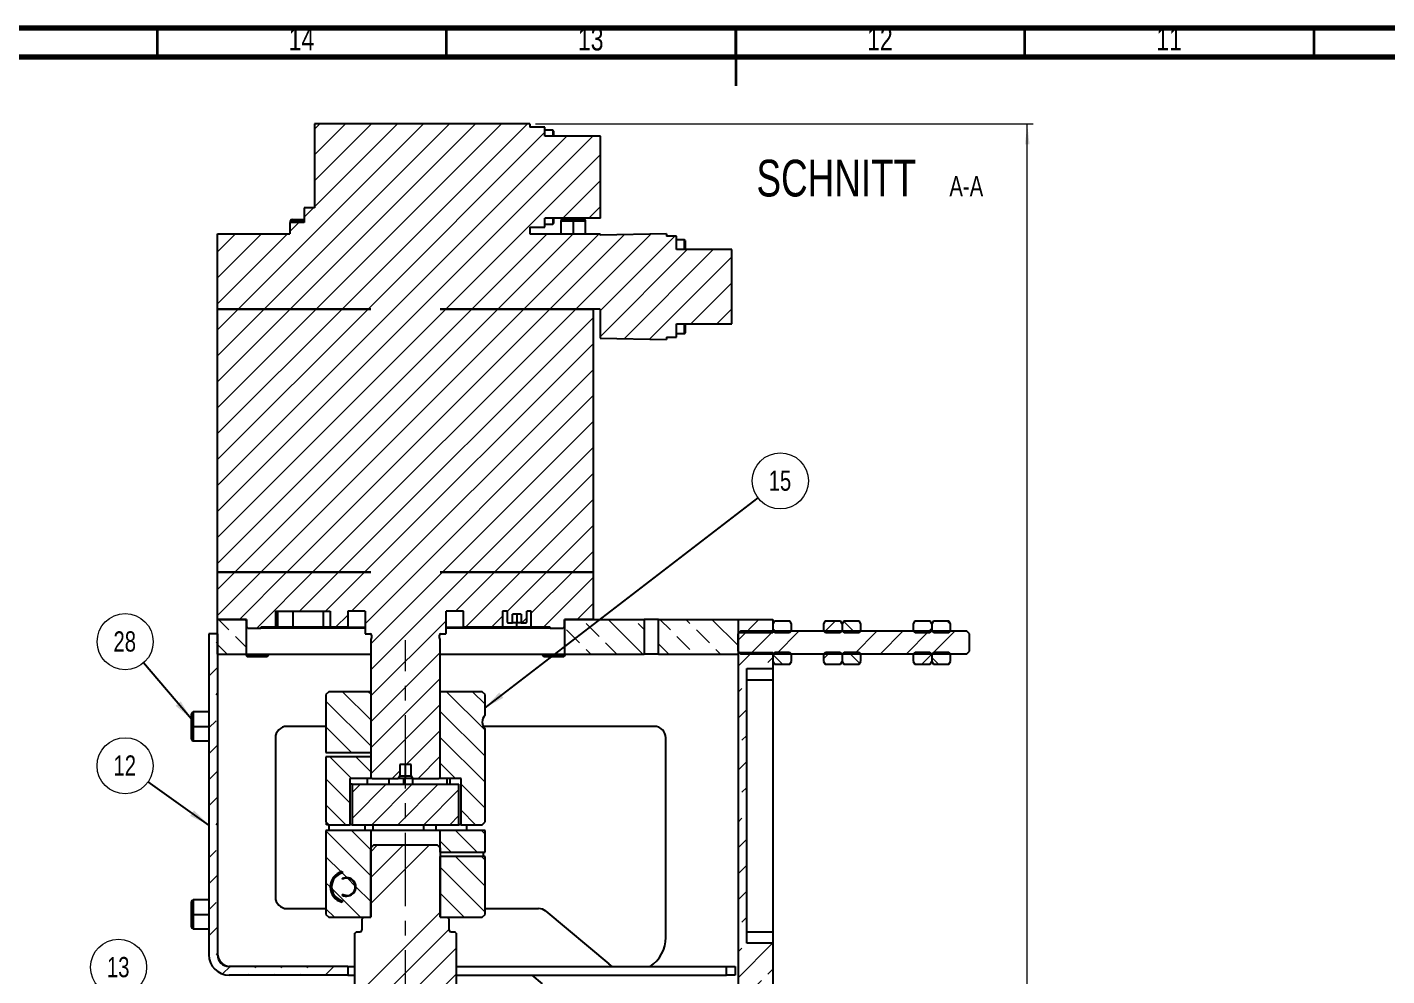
# Model space of a CAD drawing. Header units: millimetres. Extents: x 15 to 1184, y 5 to 836.
# Drawn here: x 477 to 712.1, y 672.1 to 836.1 of the extents above; entities that cross this region are included whole.
import ezdxf

# ---------------------------------------------------------------- set-up
doc = ezdxf.new("R2010")
doc.units = ezdxf.units.MM
doc.linetypes.add('CENTERX2', pattern=[20.32, 12.7, -2.54, 2.54, -2.54])
doc.styles.add('SLDTEXTSTYLE1', font='TXT', dxfattribs={"width": 0.75})
doc.dimstyles.new('SLDDIMSTYLE0', dxfattribs={"dimtxt": 0.18, "dimasz": 3.556, "dimexe": 0, "dimexo": 0.0625, "dimgap": 0, "dimtad": 0, "dimtih": 1, "dimtoh": 1, "dimdec": 0, "dimrnd": 1e-09, "dimzin": 0, "dimdsep": 46, "dimtxsty": 'Standard', "dimsah": 1, "dimcen": 0.09, "dimadec": 0, "dimazin": 0, "dimtfac": 3.556, "dimtdec": 0, "dimtofl": 0, "dimtmove": 0, "dimatfit": 3, "dimfxl": 1, "dimfrac": 2, "dimtolj": 1, "dimtzin": 0, "dimarcsym": 0})
doc.dimstyles.new('SLDDIMSTYLE2', dxfattribs={"dimtxt": 3.5, "dimasz": 3.556, "dimexe": 0, "dimexo": 0.0625, "dimgap": 0.875, "dimtad": 1, "dimlfac": 2, "dimrnd": 1e-09, "dimzin": 12, "dimdsep": 46, "dimtxsty": 'SLDTEXTSTYLE1', "dimsah": 1, "dimcen": 0.09, "dimadec": 0, "dimazin": 3, "dimtfac": 1, "dimtofl": 0, "dimtmove": 0, "dimatfit": 3, "dimfxl": 1, "dimfrac": 2, "dimtolj": 1, "dimtzin": 12, "dimarcsym": 0})
pattern_1 = [(45, (0, 0), (-8.98026, 8.98026), []), (45, (4.49, 0), (-8.98026, 8.98026), [3.175, -1.5875]), (45, (8.98, 0), (-8.98026, 8.98026), [3.175, -1.5875]), (45, (13.47, 0), (-8.98026, 8.98026), [3.175, -1.5875])]
pattern_2 = [(135, (0, 0), (-8.98026, -8.98026), []), (135, (-2e-14, 4.49), (-8.98026, -8.98026), [3.175, -1.5875]), (135, (-3e-14, 8.98), (-8.98026, -8.98026), [3.175, -1.5875]), (135, (-5e-14, 13.47), (-8.98026, -8.98026), [3.175, -1.5875])]
pattern_3 = [(45, (0, 0), (-13.4704, 13.4704), []), (45, (4.49, 0), (-13.4704, 13.4704), []), (45, (8.98, 0), (-13.4704, 13.4704), []), (45, (13.47, 0), (-13.4704, 13.4704), [])]

# ---------------------------------------------------------------- blocks, each defined once
blk = doc.blocks.new('_D_3')
at = {"color": 7, "linetype": 'Continuous', "lineweight": 0}
for p, q in [((564.9, 819.42), (650.9, 819.42)), ((649.9, 482.22), (649.9, 819.42)), ((547.03, 482.22), (650.9, 482.22))]:
    blk.add_line(p, q, dxfattribs=at)
at = {"color": 7, "linetype": 'Continuous', "lineweight": 18}
for points in [[(649.9, 819.42), (649.52, 815.86), (650.28, 815.86)], [(649.9, 482.22), (650.28, 485.78), (649.52, 485.78)]]:
    blk.add_solid(points, dxfattribs=at)
at = {"color": 7, "linetype": 'Continuous', "lineweight": 18, "insert": (645.39, 652.55), "char_height": 3.5, "attachment_point": 1, "rotation": 90, "style": 'SLDTEXTSTYLE1'}
blk.add_mtext('674,40', dxfattribs=at)
blk = doc.blocks.new('SW_NOTE_0_50')
at = {"color": 0, "linetype": 'Continuous', "lineweight": 0, "attachment_point": 2, "style": 'SLDTEXTSTYLE1'}
for s, insert, char_height in [('SCHNITT', (16.07, 8.19), 6.35), ('A-A', (38.55, 5.35), 3.5)]:
    blk.add_mtext(s, dxfattribs=dict(at, insert=insert, char_height=char_height))
blk = doc.blocks.new('SW_NOTE_0_54')
at = {"color": 0, "linetype": 'Continuous', "lineweight": 0}
blk.add_circle((-3.96, 2.8), 4.85, dxfattribs=at)
at = {"color": 0, "linetype": 'Continuous', "lineweight": 0, "insert": (-4.03, 4.59), "char_height": 3.5, "attachment_point": 2, "style": 'SLDTEXTSTYLE1'}
blk.add_mtext('12', dxfattribs=at)
blk = doc.blocks.new('SW_NOTE_0_55')
at = {"color": 0, "linetype": 'Continuous', "lineweight": 0}
blk.add_circle((-3.15, 3.68), 4.85, dxfattribs=at)
at = {"color": 0, "linetype": 'Continuous', "lineweight": 0, "insert": (-3.22, 5.47), "char_height": 3.5, "attachment_point": 2, "style": 'SLDTEXTSTYLE1'}
blk.add_mtext('28', dxfattribs=at)
blk = doc.blocks.new('SW_NOTE_0_56')
at = {"color": 0, "linetype": 'Continuous', "lineweight": 0}
blk.add_circle((3.84, 2.95), 4.85, dxfattribs=at)
at = {"color": 0, "linetype": 'Continuous', "lineweight": 0, "insert": (3.77, 4.74), "char_height": 3.5, "attachment_point": 2, "style": 'SLDTEXTSTYLE1'}
blk.add_mtext('15', dxfattribs=at)
blk = doc.blocks.new('SW_NOTE_0_63')
at = {"color": 0, "linetype": 'Continuous', "lineweight": 0}
blk.add_circle((-4.34, 2.16), 4.85, dxfattribs=at)
at = {"color": 0, "linetype": 'Continuous', "lineweight": 0, "insert": (-4.41, 3.94), "char_height": 3.5, "attachment_point": 2, "style": 'SLDTEXTSTYLE1'}
blk.add_mtext('13', dxfattribs=at)

msp = doc.modelspace()

# ---------------------------------------------------------------- hatches: boundary and pattern name
at = {"linetype": 'Continuous', "lineweight": 18}
h = msp.add_hatch(dxfattribs=at)
h.set_pattern_fill('ANSI31', style=0)
edge = h.paths.add_edge_path(flags=0)
edge.add_line((566.5018, 803.0701), (576.1018, 803.0701))
edge.add_line((576.1018, 803.0701), (576.1018, 817.2701))
edge.add_line((576.1018, 817.2701), (566.5018, 817.2701))
edge.add_line((566.5018, 817.2701), (566.5018, 818.8201))
edge.add_line((566.5018, 818.8201), (563.9018, 818.8201))
edge.add_line((563.9018, 818.8201), (563.9018, 819.4201))
edge.add_line((563.9018, 819.4201), (526.6518, 819.4201))
edge.add_line((526.6518, 819.4201), (526.6518, 804.8701))
edge.add_line((526.6518, 804.8701), (524.9018, 804.8701))
edge.add_line((524.9018, 804.8701), (524.9018, 802.3701))
edge.add_line((524.9018, 802.3701), (522.4018, 802.3701))
edge.add_line((522.4018, 802.3701), (522.4018, 800.3751))
edge.add_line((522.4018, 800.3751), (509.9018, 800.3751))
edge.add_line((509.9018, 800.3751), (509.9018, 787.3751))
edge.add_line((509.9018, 787.3751), (536.4018, 787.3751))
edge.add_line((536.4018, 787.3751), (536.4018, 787.3651))
edge.add_line((536.4018, 787.3651), (509.9018, 787.3651))
edge.add_line((509.9018, 787.3651), (509.9018, 741.8751))
edge.add_line((509.9018, 741.8751), (536.4018, 741.8751))
edge.add_line((536.4018, 741.8751), (536.4018, 741.8701))
edge.add_line((536.4018, 741.8701), (509.9018, 741.8701))
edge.add_line((509.9018, 741.8701), (509.9018, 733.7201))
edge.add_line((509.9018, 733.7201), (514.9018, 733.7201))
edge.add_line((514.9018, 733.7201), (514.9018, 732.4701))
edge.add_line((514.9018, 732.4701), (515.1518, 732.2201))
edge.add_line((515.1518, 732.2201), (517.4018, 732.2201))
edge.add_line((517.4018, 732.2201), (517.4018, 732.3701))
edge.add_line((517.4018, 732.3701), (519.9018, 732.3701))
edge.add_line((519.9018, 732.3701), (519.9018, 735.1201))
edge.add_line((519.9018, 735.1201), (529.4018, 735.1201))
edge.add_line((529.4018, 735.1201), (529.4018, 732.3701))
edge.add_line((529.4018, 732.3701), (532.4018, 732.3701))
edge.add_line((532.4018, 732.3701), (532.4018, 735.1201))
edge.add_line((532.4018, 735.1201), (535.4018, 735.1201))
edge.add_line((535.4018, 735.1201), (535.4018, 731.3801))
edge.add_line((535.4018, 731.3801), (535.4447, 731.2201))
edge.add_line((535.4447, 731.2201), (536.3018, 731.2201))
edge.add_arc((536.3018, 731.0201), 0.2, 0, 90, ccw=False)
edge.add_line((536.5018, 731.0201), (536.5018, 730.5933))
edge.add_line((536.5018, 730.5933), (536.4018, 730.2201))
edge.add_line((536.4018, 730.2201), (536.4018, 706.4701))
edge.add_line((536.4018, 706.4701), (536.6518, 706.2201))
edge.add_line((536.6518, 706.2201), (541.1518, 706.2201))
edge.add_line((541.1518, 706.2201), (541.4018, 706.6531))
edge.add_line((541.4018, 706.6531), (541.4018, 708.6501))
edge.add_line((541.4018, 708.6501), (543.4018, 708.6501))
edge.add_line((543.4018, 708.6501), (543.4018, 706.6531))
edge.add_line((543.4018, 706.6531), (543.6518, 706.2201))
edge.add_line((543.6518, 706.2201), (548.1518, 706.2201))
edge.add_line((548.1518, 706.2201), (548.4018, 706.4701))
edge.add_line((548.4018, 706.4701), (548.4018, 730.2201))
edge.add_line((548.4018, 730.2201), (548.3018, 730.5933))
edge.add_line((548.3018, 730.5933), (548.3018, 731.0201))
edge.add_arc((548.5018, 731.0201), 0.2, 90, 180, ccw=False)
edge.add_line((548.5018, 731.2201), (549.359, 731.2201))
edge.add_line((549.359, 731.2201), (549.4018, 731.3801))
edge.add_line((549.4018, 731.3801), (549.4018, 735.1201))
edge.add_line((549.4018, 735.1201), (552.4018, 735.1201))
edge.add_line((552.4018, 735.1201), (552.4018, 732.3701))
edge.add_line((552.4018, 732.3701), (559.1518, 732.3701))
edge.add_line((559.1518, 732.3701), (559.1518, 735.1201))
edge.add_line((559.1518, 735.1201), (559.9518, 735.1201))
edge.add_line((559.9518, 735.1201), (559.9518, 733.3201))
edge.add_arc((560.1518, 733.3201), 0.2, 180, 270)
edge.add_line((560.1518, 733.1201), (560.9018, 733.1201))
edge.add_line((560.9018, 733.1201), (560.9018, 734.6166))
edge.add_line((560.9018, 734.6166), (562.4018, 734.6166))
edge.add_line((562.4018, 734.6166), (562.4018, 733.1201))
edge.add_line((562.4018, 733.1201), (563.1518, 733.1201))
edge.add_arc((563.1518, 733.3201), 0.2, 270, 360)
edge.add_line((563.3518, 733.3201), (563.3518, 735.1201))
edge.add_line((563.3518, 735.1201), (564.1518, 735.1201))
edge.add_line((564.1518, 735.1201), (564.1518, 732.3701))
edge.add_line((564.1518, 732.3701), (567.4018, 732.3701))
edge.add_line((567.4018, 732.3701), (567.4018, 732.2201))
edge.add_line((567.4018, 732.2201), (569.6518, 732.2201))
edge.add_line((569.6518, 732.2201), (569.9018, 732.4701))
edge.add_line((569.9018, 732.4701), (569.9018, 733.7201))
edge.add_line((569.9018, 733.7201), (574.9018, 733.7201))
edge.add_line((574.9018, 733.7201), (574.9018, 741.8701))
edge.add_line((574.9018, 741.8701), (548.4018, 741.8701))
edge.add_line((548.4018, 741.8701), (548.4018, 741.8751))
edge.add_line((548.4018, 741.8751), (574.9018, 741.8751))
edge.add_line((574.9018, 741.8751), (574.9018, 787.3651))
edge.add_line((574.9018, 787.3651), (548.4018, 787.3651))
edge.add_line((548.4018, 787.3651), (548.4018, 787.3751))
edge.add_line((548.4018, 787.3751), (574.9018, 787.3751))
edge.add_line((574.9018, 787.3751), (574.9018, 787.3701))
edge.add_line((574.9018, 787.3701), (576.0518, 787.3701))
edge.add_line((576.0518, 787.3701), (576.0518, 782.3208))
edge.add_line((576.0518, 782.3208), (587.5518, 782.1201))
edge.add_line((587.5518, 782.1201), (587.5518, 782.4951))
edge.add_line((587.5518, 782.4951), (589.2268, 782.4951))
edge.add_line((589.2268, 782.4951), (589.2268, 784.8201))
edge.add_line((589.2268, 784.8201), (598.8268, 784.8201))
edge.add_line((598.8268, 784.8201), (598.8268, 797.6701))
edge.add_line((598.8268, 797.6701), (589.2268, 797.6701))
edge.add_line((589.2268, 797.6701), (589.2268, 799.9951))
edge.add_line((589.2268, 799.9951), (587.5518, 799.9951))
edge.add_line((587.5518, 799.9951), (587.5518, 800.3701))
edge.add_line((587.5518, 800.3701), (576.0518, 800.1693))
edge.add_line((576.0518, 800.1693), (576.0518, 800.3701))
edge.add_line((576.0518, 800.3701), (574.9018, 800.3701))
edge.add_line((574.9018, 800.3701), (574.9018, 800.3751))
edge.add_line((574.9018, 800.3751), (563.9018, 800.3751))
edge.add_line((563.9018, 800.3751), (563.9018, 801.5201))
edge.add_line((563.9018, 801.5201), (566.5018, 801.5201))
edge.add_line((566.5018, 801.5201), (566.5018, 803.0701))
h = msp.add_hatch(dxfattribs=at)
h.set_pattern_fill('DIN 201 Leichtmetall und Aluminiumlegierung', angle=90, style=0, pattern_type=2)
h.set_pattern_definition(pattern_2)
h.paths.add_polyline_path([(514.8518, 733.7201), (509.9018, 733.7201), (509.9018, 727.7201), (514.8518, 727.7201)], flags=0)
h = msp.add_hatch(dxfattribs=at)
h.set_pattern_fill('DIN 201 Leichtmetall und Aluminiumlegierung', angle=90, style=0, pattern_type=2)
h.set_pattern_definition(pattern_2)
h.paths.add_polyline_path([(569.9518, 733.7201), (569.9518, 727.7201), (583.6518, 727.7201), (583.6518, 733.7201)], flags=0)
h = msp.add_hatch(dxfattribs=at)
h.set_pattern_fill('DIN 201 Leichtmetall und Aluminiumlegierung', angle=90, style=0, pattern_type=2)
h.set_pattern_definition(pattern_2)
h.paths.add_polyline_path([(599.9018, 733.7201), (586.1518, 733.7201), (586.1518, 727.7201), (599.9018, 727.7201)], flags=0)
h = msp.add_hatch(dxfattribs=at)
h.set_pattern_fill('DIN 201 Leichtmetall und Aluminiumlegierung', style=0, pattern_type=2)
h.set_pattern_definition(pattern_1)
h.paths.add_polyline_path([(605.9018, 731.4201), (605.9018, 733.7201), (599.9018, 733.7201), (599.9018, 731.4201)], flags=0)
h = msp.add_hatch(dxfattribs=at)
h.set_pattern_fill('ANSI31', angle=90, style=0)
h.paths.add_polyline_path([(608.8135, 731.3818), (609.1518, 731.7201), (609.1518, 732.9701), (608.8615, 733.4728), (606.1921, 733.4728), (605.9018, 732.9701), (605.9018, 731.7201), (606.2401, 731.3818)], flags=0)
h = msp.add_hatch(dxfattribs=at)
h.set_pattern_fill('ANSI31', style=0)
h.paths.add_polyline_path([(617.5635, 731.3818), (617.9018, 731.7201), (617.9018, 732.9701), (617.6115, 733.4728), (614.9421, 733.4728), (614.6518, 732.9701), (614.6518, 731.7201), (614.9901, 731.3818)], flags=0)
h = msp.add_hatch(dxfattribs=at)
h.set_pattern_fill('ANSI31', angle=90, style=0)
h.paths.add_polyline_path([(620.8135, 731.3818), (621.1518, 731.7201), (621.1518, 732.9701), (620.8615, 733.4728), (618.1921, 733.4728), (617.9018, 732.9701), (617.9018, 731.7201), (618.2401, 731.3818)], flags=0)
h = msp.add_hatch(dxfattribs=at)
h.set_pattern_fill('ANSI31', style=0)
h.paths.add_polyline_path([(633.0635, 731.3818), (633.4018, 731.7201), (633.4018, 732.9701), (633.1115, 733.4728), (630.4421, 733.4728), (630.1518, 732.9701), (630.1518, 731.7201), (630.4901, 731.3818)], flags=0)
h = msp.add_hatch(dxfattribs=at)
h.set_pattern_fill('ANSI31', angle=90, style=0)
h.paths.add_polyline_path([(636.3135, 731.3818), (636.6518, 731.7201), (636.6518, 732.9701), (636.3615, 733.4728), (633.6921, 733.4728), (633.4018, 732.9701), (633.4018, 731.7201), (633.7401, 731.3818)], flags=0)
h = msp.add_hatch(dxfattribs=at)
h.set_pattern_fill('DIN 201 Leichtmetall und Aluminiumlegierung', style=0, pattern_type=2)
h.set_pattern_definition(pattern_1)
edge = h.paths.add_edge_path(flags=0)
edge.add_line((509.9018, 675.7201), (509.9018, 731.2201))
edge.add_line((509.9018, 731.2201), (508.4018, 731.2201))
edge.add_line((508.4018, 731.2201), (508.4018, 675.7201))
edge.add_arc((511.9018, 675.7201), 3.5, 180, 270)
edge.add_line((511.9018, 672.2201), (532.4018, 672.2201))
edge.add_line((532.4018, 672.2201), (532.4018, 673.7201))
edge.add_line((532.4018, 673.7201), (511.9018, 673.7201))
edge.add_arc((511.9018, 675.7201), 2, 180, 270, ccw=False)
h = msp.add_hatch(dxfattribs=at)
h.set_pattern_fill('DIN 201 Stahl und Stahlguss', style=0, pattern_type=2)
h.set_pattern_definition(pattern_3)
h.paths.add_polyline_path([(599.9018, 731.2201), (599.9018, 728.2201), (600.4018, 727.7201), (639.4018, 727.7201), (639.9018, 728.2201), (639.9018, 731.2201), (639.4018, 731.7201), (600.4018, 731.7201)], flags=0)
h = msp.add_hatch(dxfattribs=at)
h.set_pattern_fill('DIN 201 Leichtmetall und Aluminiumlegierung', style=0, pattern_type=2)
h.set_pattern_definition(pattern_1)
h.paths.add_polyline_path([(605.9018, 657.7201), (605.9018, 677.7201), (601.4018, 677.7201), (601.4018, 725.2201), (605.9018, 725.2201), (605.9018, 728.0201), (599.9018, 728.0201), (599.9018, 585.8451), (600.0268, 585.7201), (605.7768, 585.7201), (605.9018, 585.8451), (605.9018, 622.7201), (601.4018, 622.7201), (601.4018, 657.7201)], flags=0)
h = msp.add_hatch(dxfattribs=at)
h.set_pattern_fill('ANSI31', angle=90, style=0)
h.paths.add_polyline_path([(608.8615, 725.9673), (609.1518, 726.4701), (609.1518, 727.7201), (608.8135, 728.0583), (606.2401, 728.0583), (605.9018, 727.7201), (605.9018, 726.4701), (606.1921, 725.9673)], flags=0)
h = msp.add_hatch(dxfattribs=at)
h.set_pattern_fill('ANSI31', style=0)
h.paths.add_polyline_path([(617.6115, 725.9673), (617.9018, 726.4701), (617.9018, 727.7201), (617.5635, 728.0583), (614.9901, 728.0583), (614.6518, 727.7201), (614.6518, 726.4701), (614.9421, 725.9673)], flags=0)
h = msp.add_hatch(dxfattribs=at)
h.set_pattern_fill('ANSI31', angle=90, style=0)
h.paths.add_polyline_path([(620.8615, 725.9673), (621.1518, 726.4701), (621.1518, 727.7201), (620.8135, 728.0583), (618.2401, 728.0583), (617.9018, 727.7201), (617.9018, 726.4701), (618.1921, 725.9673)], flags=0)
h = msp.add_hatch(dxfattribs=at)
h.set_pattern_fill('ANSI31', style=0)
h.paths.add_polyline_path([(633.1115, 725.9673), (633.4018, 726.4701), (633.4018, 727.7201), (633.0635, 728.0583), (630.4901, 728.0583), (630.1518, 727.7201), (630.1518, 726.4701), (630.4421, 725.9673)], flags=0)
h = msp.add_hatch(dxfattribs=at)
h.set_pattern_fill('ANSI31', angle=90, style=0)
h.paths.add_polyline_path([(636.3615, 725.9673), (636.6518, 726.4701), (636.6518, 727.7201), (636.3135, 728.0583), (633.7401, 728.0583), (633.4018, 727.7201), (633.4018, 726.4701), (633.6921, 725.9673)], flags=0)
h = msp.add_hatch(dxfattribs=at)
h.set_pattern_fill('ANSI31', angle=90, style=0)
h.paths.add_polyline_path([(536.4018, 710.7201), (536.4018, 721.2201), (529.1518, 721.2201), (528.6518, 720.7201), (528.6518, 710.7201)], flags=0)
h = msp.add_hatch(dxfattribs=at)
h.set_pattern_fill('ANSI31', angle=90, style=0)
edge = h.paths.add_edge_path(flags=0)
edge.add_line((548.4018, 706.2201), (552.0056, 706.2201))
edge.add_line((552.0056, 706.2201), (552.0056, 698.2201))
edge.add_line((552.0056, 698.2201), (555.6518, 698.2201))
edge.add_line((555.6518, 698.2201), (556.1518, 698.7201))
edge.add_line((556.1518, 698.7201), (556.1518, 714.7782))
edge.add_ellipse((560.6852, 715.9701), major_axis=(5.0279, 0), ratio=0.54694414, start_angle=165.306637, end_angle=194.73029, ccw=False)
edge.add_line((556.1514, 717.1589), (556.1518, 720.7201))
edge.add_line((556.1518, 720.7201), (555.6518, 721.2201))
edge.add_line((555.6518, 721.2201), (548.4018, 721.2201))
edge.add_line((548.4018, 721.2201), (548.4018, 706.2201))
h = msp.add_hatch(dxfattribs=at)
h.set_pattern_fill('ANSI31', angle=90, style=0)
h.paths.add_polyline_path([(536.4018, 706.2201), (536.4018, 709.9701), (528.6518, 709.9701), (528.6518, 698.7201), (529.1518, 698.2201), (532.798, 698.2201), (532.798, 706.2201)], flags=0)
h = msp.add_hatch(dxfattribs=at)
h.set_pattern_fill('ANSI31', style=0)
h.paths.add_polyline_path([(551.6363, 705.2201), (533.1674, 705.2201), (533.1674, 698.2201), (551.6363, 698.2201)], flags=0)
h = msp.add_hatch(dxfattribs=at)
h.set_pattern_fill('ANSI31', angle=90, style=0)
h.paths.add_polyline_path([(536.4018, 682.2201), (536.4018, 697.2201), (528.6518, 697.2201), (528.6518, 682.7201), (529.1518, 682.2201)], flags=0)
edge = h.paths.add_edge_path(flags=0)
edge.add_ellipse((532.1843, 687.4701), major_axis=(-2.8098, 0), ratio=0.97871586, start_angle=-74.276947, end_angle=74.276947, ccw=False)
edge.add_line((531.438, 690.1213), (531.438, 689.861))
edge.add_ellipse((532.1843, 687.4701), major_axis=(-2.5544, 0), ratio=0.97871586, start_angle=287.336905, end_angle=432.663095)
edge.add_line((531.438, 685.0792), (531.438, 684.8189))
edge = h.paths.add_edge_path(flags=0)
edge.add_line((531.438, 686.0465), (531.438, 686.1599))
edge.add_ellipse((532.1843, 687.4701), major_axis=(-1.5326, 0), ratio=0.97871586, start_angle=60.329797, end_angle=299.670203)
edge.add_line((531.438, 688.7802), (531.438, 688.8936))
edge.add_ellipse((532.1843, 687.4701), major_axis=(-1.6348, 0), ratio=0.97871586, start_angle=62.331244, end_angle=297.668756, ccw=False)
h = msp.add_hatch(dxfattribs=at)
h.set_pattern_fill('ANSI31', angle=90, style=0)
h.paths.add_polyline_path([(548.4018, 697.2201), (548.4018, 693.4701), (556.1518, 693.4701), (556.1518, 697.2201)], flags=0)
h = msp.add_hatch(dxfattribs=at)
h.set_pattern_fill('DIN 201 Stahl und Stahlguss', style=0, pattern_type=2)
h.set_pattern_definition(pattern_3)
edge = h.paths.add_edge_path(flags=0)
edge.add_line((536.1518, 639.5201), (536.1518, 627.2201))
edge.add_line((536.1518, 627.2201), (536.2768, 626.7536))
edge.add_line((536.2768, 626.7536), (536.2768, 522.4701))
edge.add_line((536.2768, 522.4701), (536.5268, 522.2201))
edge.add_line((536.5268, 522.2201), (536.7018, 522.2201))
edge.add_arc((536.7018, 522.0201), 0.2, 0, 90, ccw=False)
edge.add_line((536.9018, 522.0201), (536.9018, 499.9701))
edge.add_line((536.9018, 499.9701), (537.1518, 499.7201))
edge.add_line((537.1518, 499.7201), (537.4018, 499.7201))
edge.add_line((537.4018, 499.7201), (537.4018, 487.0701))
edge.add_line((537.4018, 487.0701), (538.2518, 486.2201))
edge.add_line((538.2518, 486.2201), (538.2768, 486.2201))
edge.add_line((538.2768, 486.2201), (538.2768, 482.7201))
edge.add_line((538.2768, 482.7201), (538.7768, 482.2201))
edge.add_line((538.7768, 482.2201), (546.0268, 482.2201))
edge.add_line((546.0268, 482.2201), (546.5268, 482.7201))
edge.add_line((546.5268, 482.7201), (546.5268, 486.2201))
edge.add_line((546.5268, 486.2201), (546.5518, 486.2201))
edge.add_line((546.5518, 486.2201), (547.4018, 487.0701))
edge.add_line((547.4018, 487.0701), (547.4018, 499.7201))
edge.add_line((547.4018, 499.7201), (547.6518, 499.7201))
edge.add_line((547.6518, 499.7201), (547.9018, 499.9701))
edge.add_line((547.9018, 499.9701), (547.9018, 522.0201))
edge.add_arc((548.1018, 522.0201), 0.2, 90, 180, ccw=False)
edge.add_line((548.1018, 522.2201), (548.2768, 522.2201))
edge.add_line((548.2768, 522.2201), (548.5268, 522.4701))
edge.add_line((548.5268, 522.4701), (548.5268, 626.7536))
edge.add_line((548.5268, 626.7536), (548.6518, 627.2201))
edge.add_line((548.6518, 627.2201), (548.6518, 639.5201))
edge.add_arc((548.8518, 639.5201), 0.2, 90, 180, ccw=False)
edge.add_line((548.8518, 639.7201), (549.2518, 639.7201))
edge.add_line((549.2518, 639.7201), (549.9018, 640.3701))
edge.add_line((549.9018, 640.3701), (549.9018, 651.6201))
edge.add_line((549.9018, 651.6201), (549.444, 652.0779))
edge.add_arc((549.7268, 652.3607), 0.4, 180, 225, ccw=False)
edge.add_line((549.3268, 652.3607), (549.3268, 653.8201))
edge.add_arc((549.7268, 653.8201), 0.4, 90, 180, ccw=False)
edge.add_line((549.7268, 654.2201), (549.7518, 654.2201))
edge.add_line((549.7518, 654.2201), (549.9018, 654.3701))
edge.add_line((549.9018, 654.3701), (549.9018, 667.8201))
edge.add_arc((550.3018, 667.8201), 0.4, 90, 180, ccw=False)
edge.add_line((550.3018, 668.2201), (550.9018, 668.2201))
edge.add_line((550.9018, 668.2201), (551.1518, 668.4701))
edge.add_line((551.1518, 668.4701), (551.1518, 679.4701))
edge.add_line((551.1518, 679.4701), (550.9018, 679.7201))
edge.add_line((550.9018, 679.7201), (550.3018, 679.7201))
edge.add_arc((550.3018, 680.1201), 0.4, 180, 270, ccw=False)
edge.add_line((549.9018, 680.1201), (549.9018, 681.9701))
edge.add_line((549.9018, 681.9701), (549.6518, 682.2201))
edge.add_line((549.6518, 682.2201), (548.4018, 682.2201))
edge.add_line((548.4018, 682.2201), (548.4018, 694.2201))
edge.add_line((548.4018, 694.2201), (547.9018, 694.7201))
edge.add_line((547.9018, 694.7201), (536.9018, 694.7201))
edge.add_line((536.9018, 694.7201), (536.4018, 694.2201))
edge.add_line((536.4018, 694.2201), (536.4018, 682.2201))
edge.add_line((536.4018, 682.2201), (535.1518, 682.2201))
edge.add_line((535.1518, 682.2201), (534.9018, 681.9701))
edge.add_line((534.9018, 681.9701), (534.9018, 680.1201))
edge.add_arc((534.5018, 680.1201), 0.4, 270, 360, ccw=False)
edge.add_line((534.5018, 679.7201), (533.9018, 679.7201))
edge.add_line((533.9018, 679.7201), (533.6518, 679.4701))
edge.add_line((533.6518, 679.4701), (533.6518, 668.4701))
edge.add_line((533.6518, 668.4701), (533.9018, 668.2201))
edge.add_line((533.9018, 668.2201), (534.5018, 668.2201))
edge.add_arc((534.5018, 667.8201), 0.4, 0, 90, ccw=False)
edge.add_line((534.9018, 667.8201), (534.9018, 654.3701))
edge.add_line((534.9018, 654.3701), (535.0518, 654.2201))
edge.add_line((535.0518, 654.2201), (535.0768, 654.2201))
edge.add_arc((535.0768, 653.8201), 0.4, 0, 90, ccw=False)
edge.add_line((535.4768, 653.8201), (535.4768, 652.3607))
edge.add_arc((535.0768, 652.3607), 0.4, 315, 360, ccw=False)
edge.add_line((535.3597, 652.0779), (534.9018, 651.6201))
edge.add_line((534.9018, 651.6201), (534.9018, 640.3701))
edge.add_line((534.9018, 640.3701), (535.5518, 639.7201))
edge.add_line((535.5518, 639.7201), (535.9518, 639.7201))
edge.add_arc((535.9518, 639.5201), 0.2, 0, 90, ccw=False)
h = msp.add_hatch(dxfattribs=at)
h.set_pattern_fill('ANSI31', angle=90, style=0)
h.paths.add_polyline_path([(548.4018, 692.7201), (548.4018, 682.2201), (555.6518, 682.2201), (556.1518, 682.7201), (556.1518, 692.7201)], flags=0)

# ---------------------------------------------------------------- linework, layer by layer
at = {"color": 7, "linetype": 'Continuous', "lineweight": 70}
for p, q in [((15, 836), (1184, 836)), ((20, 831), (1179, 831))]:
    msp.add_line(p, q, dxfattribs=at)
at = {"color": 7, "linetype": 'Continuous', "lineweight": 35}
for p, q in [((499.5, 831), (499.5, 836)), ((549.5, 831), (549.5, 836)), ((599.5, 836.001), (599.5, 825.999)), ((599.5, 831), (599.5, 836)), ((649.5, 831), (649.5, 836)), ((699.5, 831), (699.5, 836))]:
    msp.add_line(p, q, dxfattribs=at)
at = {"color": 7, "linetype": 'Continuous', "lineweight": 25}
for p, q in [((526.6518, 819.4201), (526.6518, 804.8701)), ((563.9018, 819.4201), (526.6518, 819.4201)), ((563.9018, 819.4201), (563.9018, 818.8201)), ((566.5018, 818.8201), (563.9018, 818.8201)), ((566.5018, 817.2701), (566.5018, 818.8201)), ((567.8518, 818.2876), (566.5018, 818.2876)), ((568.0018, 818.1376), (568.0018, 817.2701)), ((576.1018, 817.2701), (566.5018, 817.2701)), ((576.1018, 803.0701), (576.1018, 817.2701)), ((524.9018, 804.8701), (524.9018, 802.3701)), ((526.6518, 804.8701), (524.9018, 804.8701)), ((522.4018, 802.3701), (522.4018, 800.3751)), ((524.9018, 802.3701), (522.4018, 802.3701)), ((522.5268, 802.3701), (522.5268, 802.6201)), ((522.7768, 802.8701), (524.9018, 802.8701)), ((566.5018, 801.5201), (566.5018, 803.0701)), ((576.1018, 803.0701), (566.5018, 803.0701)), ((566.5018, 802.0526), (567.8518, 802.0526)), ((568.0018, 803.0701), (568.0018, 802.2026)), ((569.2768, 802.6201), (569.2768, 800.3751)), ((569.5268, 802.8701), (571.4018, 802.8701)), ((571.4018, 802.8701), (571.4018, 802.6201)), ((571.4018, 802.8701), (573.2768, 802.8701)), ((571.4018, 802.6201), (571.4018, 800.3751)), ((573.5268, 800.3751), (573.5268, 802.6201)), ((509.9018, 787.3751), (509.9018, 800.3751)), ((509.9018, 800.3751), (522.4018, 800.3751)), ((563.9018, 801.5201), (566.5018, 801.5201)), ((563.9018, 801.5201), (563.9018, 800.3751)), ((563.9018, 800.3751), (574.9018, 800.3751)), ((574.9018, 800.3701), (574.9018, 800.3751)), ((574.9018, 800.3701), (576.0518, 800.3701)), ((576.0518, 800.1693), (576.0518, 800.3701)), ((587.5518, 800.3701), (576.0518, 800.1693)), ((587.5518, 800.3701), (587.5518, 799.9951)), ((589.2268, 799.9951), (587.5518, 799.9951)), ((589.2268, 797.6701), (589.2268, 799.9951)), ((590.5768, 799.3626), (589.2268, 799.3626)), ((598.8268, 797.6701), (589.2268, 797.6701)), ((590.7268, 799.2126), (590.7268, 797.6701)), ((598.8268, 784.8201), (598.8268, 797.6701)), ((536.4018, 787.3751), (509.9018, 787.3751)), ((509.9018, 741.8751), (509.9018, 787.3651)), ((509.9018, 787.3651), (536.4018, 787.3651)), ((536.4018, 787.3751), (536.4018, 787.3651)), ((574.9018, 787.3751), (548.4018, 787.3751)), ((548.4018, 787.3651), (548.4018, 787.3751)), ((548.4018, 787.3651), (574.9018, 787.3651)), ((574.9018, 787.3701), (574.9018, 787.3751)), ((576.0518, 787.3701), (574.9018, 787.3701)), ((574.9018, 741.8751), (574.9018, 787.3651)), ((576.0518, 787.3701), (576.0518, 782.3208)), ((589.2268, 784.8201), (598.8268, 784.8201)), ((589.2268, 782.4951), (589.2268, 784.8201)), ((589.2268, 783.1276), (590.5768, 783.1276)), ((590.7268, 784.8201), (590.7268, 783.2776)), ((576.0518, 782.3208), (587.5518, 782.1201)), ((587.5518, 782.4951), (589.2268, 782.4951)), ((587.5518, 782.4951), (587.5518, 782.1201)), ((536.4018, 741.8751), (509.9018, 741.8751)), ((509.9018, 733.7201), (509.9018, 741.8701)), ((509.9018, 741.8701), (536.4018, 741.8701)), ((513.5193, 741.8751), (513.5193, 741.8701)), ((520.0193, 741.8701), (520.0193, 741.8751)), ((536.4018, 741.8751), (536.4018, 741.8701)), ((574.9018, 741.8751), (548.4018, 741.8751)), ((548.4018, 741.8701), (548.4018, 741.8751)), ((548.4018, 741.8701), (574.9018, 741.8701)), ((564.7843, 741.8751), (564.7843, 741.8701)), ((571.2843, 741.8701), (571.2843, 741.8751)), ((574.9018, 733.7201), (574.9018, 741.8701)), ((514.9018, 733.7201), (509.9018, 733.7201)), ((509.9018, 727.7201), (509.9018, 733.7201)), ((509.9018, 733.7201), (514.8518, 733.7201)), ((514.8518, 733.7201), (514.8518, 727.7201)), ((514.9018, 733.7201), (514.9018, 732.4701)), ((519.9018, 735.1201), (529.4018, 735.1201)), ((519.9018, 735.1201), (519.9018, 732.3701)), ((520.2553, 735.1201), (520.2553, 732.3701)), ((522.9079, 735.1201), (522.9079, 732.3701)), ((528.1825, 735.1201), (528.1825, 732.3701)), ((529.4018, 735.1201), (529.4018, 732.3701)), ((535.4018, 735.1201), (532.4018, 735.1201)), ((532.4018, 735.1201), (532.4018, 732.3701)), ((535.4018, 735.1201), (535.4018, 731.3801)), ((552.4018, 735.1201), (549.4018, 735.1201)), ((549.4018, 731.3801), (549.4018, 735.1201)), ((552.4018, 732.3701), (552.4018, 735.1201)), ((559.9518, 735.1201), (559.1518, 735.1201)), ((559.1518, 735.1201), (559.1518, 732.3701)), ((559.9518, 735.1201), (559.9518, 733.3201)), ((562.4018, 734.6166), (560.9018, 734.6166)), ((560.9018, 733.1201), (560.9018, 734.6166)), ((561.6518, 734.6166), (561.6518, 733.1201)), ((562.4018, 734.6166), (562.4018, 733.1201)), ((564.1518, 735.1201), (563.3518, 735.1201)), ((563.3518, 733.3201), (563.3518, 735.1201)), ((564.1518, 732.3701), (564.1518, 735.1201)), ((574.9018, 733.7201), (569.9018, 733.7201)), ((569.9018, 732.4701), (569.9018, 733.7201)), ((569.9518, 727.7201), (569.9518, 733.7201)), ((569.9518, 733.7201), (583.6518, 733.7201)), ((583.6518, 733.7201), (583.6518, 727.7201)), ((586.1518, 733.7201), (583.6518, 733.7201)), ((586.1518, 727.7201), (586.1518, 733.7201)), ((586.1518, 733.7201), (599.9018, 733.7201)), ((599.9018, 733.7201), (599.9018, 727.7201)), ((599.9018, 733.7201), (605.9018, 733.7201)), ((599.9018, 733.7201), (599.9018, 731.4201)), ((605.9018, 733.7201), (605.9018, 731.4201)), ((606.1921, 733.4728), (605.9018, 732.9701)), ((606.1921, 733.4728), (608.8615, 733.4728)), ((609.1518, 732.9701), (608.8615, 733.4728)), ((614.9421, 733.4728), (614.6518, 732.9701)), ((614.9421, 733.4728), (617.6115, 733.4728)), ((617.9018, 732.9701), (617.6115, 733.4728)), ((618.1921, 733.4728), (617.9018, 732.9701)), ((618.1921, 733.4728), (620.8615, 733.4728)), ((621.1518, 732.9701), (620.8615, 733.4728)), ((630.4421, 733.4728), (630.1518, 732.9701)), ((630.4421, 733.4728), (633.1115, 733.4728)), ((633.4018, 732.9701), (633.1115, 733.4728)), ((633.6921, 733.4728), (633.4018, 732.9701)), ((633.6921, 733.4728), (636.3615, 733.4728)), ((636.6518, 732.9701), (636.3615, 733.4728)), ((508.4018, 731.2201), (508.4018, 675.7201)), ((509.9018, 731.2201), (508.4018, 731.2201)), ((509.9018, 731.2201), (509.9018, 675.7201)), ((514.9018, 732.4701), (515.1518, 732.2201)), ((515.1518, 732.2201), (517.4018, 732.2201)), ((519.9018, 732.3701), (517.4018, 732.3701)), ((517.4018, 732.3701), (517.4018, 732.2201)), ((535.4018, 732.2201), (517.4018, 732.2201)), ((520.2553, 732.3701), (519.9018, 732.3701)), ((522.9079, 732.3701), (520.2553, 732.3701)), ((528.1825, 732.3701), (522.9079, 732.3701)), ((529.4018, 732.3701), (528.1825, 732.3701)), ((532.4018, 732.3701), (529.4018, 732.3701)), ((532.4018, 732.3701), (535.4018, 732.3701)), ((535.4018, 731.3801), (535.4447, 731.2201)), ((535.4447, 731.2201), (536.3018, 731.2201)), ((548.5018, 731.2201), (549.359, 731.2201)), ((549.359, 731.2201), (549.4018, 731.3801)), ((549.4018, 732.3701), (552.4018, 732.3701)), ((567.4018, 732.2201), (549.4018, 732.2201)), ((559.1518, 732.3701), (552.4018, 732.3701)), ((561.6518, 732.3701), (559.1518, 732.3701)), ((560.1518, 733.1201), (560.9018, 733.1201)), ((561.6518, 733.1201), (560.9018, 733.1201)), ((562.4018, 733.1201), (561.6518, 733.1201)), ((564.1518, 732.3701), (561.6518, 732.3701)), ((562.4018, 733.1201), (563.1518, 733.1201)), ((567.4018, 732.3701), (564.1518, 732.3701)), ((567.4018, 732.2201), (567.4018, 732.3701)), ((567.4018, 732.2201), (569.6518, 732.2201)), ((569.6518, 732.2201), (569.9018, 732.4701)), ((600.4018, 731.7201), (599.9018, 731.2201)), ((605.9018, 731.4201), (599.9018, 731.4201)), ((599.9018, 728.2201), (599.9018, 731.2201)), ((600.4018, 731.7201), (639.4018, 731.7201)), ((605.9018, 732.9701), (605.9018, 731.7201)), ((606.2401, 731.3818), (605.9018, 731.7201)), ((608.8135, 731.3818), (606.2401, 731.3818)), ((609.1518, 731.7201), (608.8135, 731.3818)), ((609.1518, 731.7201), (609.1518, 732.9701)), ((614.6518, 732.9701), (614.6518, 731.7201)), ((614.9901, 731.3818), (614.6518, 731.7201)), ((617.5635, 731.3818), (614.9901, 731.3818)), ((617.9018, 731.7201), (617.5635, 731.3818)), ((617.9018, 732.9701), (617.9018, 731.7201)), ((618.2401, 731.3818), (617.9018, 731.7201)), ((620.8135, 731.3818), (618.2401, 731.3818)), ((621.1518, 731.7201), (620.8135, 731.3818)), ((621.1518, 731.7201), (621.1518, 732.9701)), ((630.1518, 732.9701), (630.1518, 731.7201)), ((630.4901, 731.3818), (630.1518, 731.7201)), ((633.0635, 731.3818), (630.4901, 731.3818)), ((633.4018, 731.7201), (633.0635, 731.3818)), ((633.4018, 732.9701), (633.4018, 731.7201)), ((633.7401, 731.3818), (633.4018, 731.7201)), ((636.3135, 731.3818), (633.7401, 731.3818)), ((636.6518, 731.7201), (636.3135, 731.3818)), ((636.6518, 731.7201), (636.6518, 732.9701)), ((639.9018, 731.2201), (639.4018, 731.7201)), ((639.9018, 728.2201), (639.9018, 731.2201)), ((536.5018, 730.5933), (536.4018, 730.2201)), ((536.4018, 730.2201), (536.4018, 706.4701)), ((536.5018, 731.0201), (536.5018, 730.5933)), ((548.3018, 730.5933), (548.3018, 731.0201)), ((548.4018, 730.2201), (548.3018, 730.5933)), ((548.4018, 706.4701), (548.4018, 730.2201)), ((509.9018, 727.7201), (514.8518, 727.7201)), ((514.7693, 727.7201), (514.7693, 727.5583)), ((514.7693, 727.5583), (515.1076, 727.2201)), ((516.7693, 727.5583), (514.7693, 727.5583)), ((514.8518, 727.7201), (536.4018, 727.7201)), ((516.7693, 727.2201), (515.1076, 727.2201)), ((516.7693, 727.2201), (516.7693, 727.5583)), ((518.7693, 727.5583), (516.7693, 727.5583)), ((518.431, 727.2201), (516.7693, 727.2201)), ((518.431, 727.2201), (518.7693, 727.5583)), ((518.7693, 727.5583), (518.7693, 727.7201)), ((548.4018, 727.7201), (569.9518, 727.7201)), ((566.0343, 727.7201), (566.0343, 727.5583)), ((566.0343, 727.5583), (566.3726, 727.2201)), ((568.0343, 727.5583), (566.0343, 727.5583)), ((568.0343, 727.2201), (566.3726, 727.2201)), ((568.0343, 727.2201), (568.0343, 727.5583)), ((570.0343, 727.5583), (568.0343, 727.5583)), ((569.696, 727.2201), (568.0343, 727.2201)), ((569.696, 727.2201), (570.0343, 727.5583)), ((569.9518, 727.7201), (583.6518, 727.7201)), ((570.0343, 727.5583), (570.0343, 727.7201)), ((586.1518, 727.7201), (583.6518, 727.7201)), ((586.1518, 727.7201), (599.9018, 727.7201)), ((599.9018, 728.2201), (600.4018, 727.7201)), ((599.9018, 728.0201), (605.9018, 728.0201)), ((599.9018, 728.0201), (599.9018, 585.8451)), ((639.4018, 727.7201), (600.4018, 727.7201)), ((605.9018, 727.7201), (606.2401, 728.0583)), ((605.9018, 728.0201), (605.9018, 725.2201)), ((605.9018, 727.7201), (605.9018, 726.4701)), ((605.9018, 726.4701), (606.1921, 725.9673)), ((606.2401, 728.0583), (608.8135, 728.0583)), ((608.8135, 728.0583), (609.1518, 727.7201)), ((608.8615, 725.9673), (609.1518, 726.4701)), ((609.1518, 726.4701), (609.1518, 727.7201)), ((614.6518, 727.7201), (614.9901, 728.0583)), ((614.6518, 727.7201), (614.6518, 726.4701)), ((614.6518, 726.4701), (614.9421, 725.9673)), ((614.9901, 728.0583), (617.5635, 728.0583)), ((617.5635, 728.0583), (617.9018, 727.7201)), ((617.6115, 725.9673), (617.9018, 726.4701)), ((617.9018, 727.7201), (618.2401, 728.0583)), ((617.9018, 727.7201), (617.9018, 726.4701)), ((617.9018, 726.4701), (618.1921, 725.9673)), ((618.2401, 728.0583), (620.8135, 728.0583)), ((620.8135, 728.0583), (621.1518, 727.7201)), ((620.8615, 725.9673), (621.1518, 726.4701)), ((621.1518, 726.4701), (621.1518, 727.7201)), ((630.1518, 727.7201), (630.4901, 728.0583)), ((630.1518, 727.7201), (630.1518, 726.4701)), ((630.1518, 726.4701), (630.4421, 725.9673)), ((630.4901, 728.0583), (633.0635, 728.0583)), ((633.0635, 728.0583), (633.4018, 727.7201)), ((633.1115, 725.9673), (633.4018, 726.4701)), ((633.4018, 727.7201), (633.7401, 728.0583)), ((633.4018, 727.7201), (633.4018, 726.4701)), ((633.4018, 726.4701), (633.6921, 725.9673)), ((633.7401, 728.0583), (636.3135, 728.0583)), ((636.3135, 728.0583), (636.6518, 727.7201)), ((636.3615, 725.9673), (636.6518, 726.4701)), ((636.6518, 726.4701), (636.6518, 727.7201)), ((639.4018, 727.7201), (639.9018, 728.2201)), ((601.4018, 725.2201), (605.9018, 725.2201)), ((601.4018, 677.7201), (601.4018, 725.2201)), ((605.9018, 725.2201), (605.9018, 723.2201)), ((606.1921, 725.9673), (608.8615, 725.9673)), ((614.9421, 725.9673), (617.6115, 725.9673)), ((618.1921, 725.9673), (620.8615, 725.9673)), ((630.4421, 725.9673), (633.1115, 725.9673)), ((633.6921, 725.9673), (636.3615, 725.9673)), ((605.9018, 723.2201), (601.4018, 723.2201)), ((605.9018, 723.2201), (605.9018, 679.7201)), ((529.1518, 721.2201), (528.6518, 720.7201)), ((528.6518, 720.7201), (528.6518, 710.7201)), ((536.4018, 721.2201), (529.1518, 721.2201)), ((536.4018, 721.2201), (536.4018, 710.7201)), ((548.4018, 706.2201), (548.4018, 721.2201)), ((555.6518, 721.2201), (548.4018, 721.2201)), ((556.1518, 720.7201), (555.6518, 721.2201)), ((556.1518, 717.1567), (556.1518, 720.7201)), ((505.4018, 715.2201), (505.4018, 717.4201)), ((508.4018, 717.7201), (505.7018, 717.7201)), ((505.4018, 713.0201), (505.4018, 715.2201)), ((505.7018, 715.2201), (505.4018, 715.2201)), ((505.7018, 715.2201), (508.4018, 715.2201)), ((528.6518, 715.2201), (521.9018, 715.2201)), ((585.4018, 715.2201), (555.8479, 715.2201)), ((556.1518, 698.7201), (556.1518, 714.7782)), ((505.7018, 712.7201), (508.4018, 712.7201)), ((519.9018, 713.2201), (519.9018, 685.7201)), ((587.4018, 678.7389), (587.4018, 713.2201)), ((528.6518, 710.7201), (536.4018, 710.7201)), ((528.6518, 709.9701), (528.6518, 698.7201)), ((536.4018, 709.9701), (528.6518, 709.9701)), ((536.4018, 709.9701), (536.4018, 706.2201)), ((543.4018, 708.6501), (541.4018, 708.6501)), ((541.4018, 708.6501), (541.4018, 706.6531)), ((542.4018, 706.6531), (542.4018, 708.6501)), ((543.4018, 706.6531), (543.4018, 708.6501)), ((532.798, 706.2201), (532.798, 698.2201)), ((536.4018, 706.2201), (532.798, 706.2201)), ((533.1674, 705.2201), (532.798, 705.2201)), ((533.1674, 705.2201), (533.1674, 698.2201)), ((533.1674, 705.2201), (551.6363, 705.2201)), ((535.7506, 706.2201), (535.7506, 705.2201)), ((536.4018, 706.4701), (536.6518, 706.2201)), ((536.6518, 706.2201), (536.4018, 706.2201)), ((536.6518, 706.2201), (541.1518, 706.2201)), ((539.6032, 705.2201), (539.6032, 706.2201)), ((541.4018, 706.6531), (541.1518, 706.2201)), ((542.4018, 706.2201), (541.1518, 706.2201)), ((541.4018, 706.6531), (542.4018, 706.6531)), ((542.0831, 705.2201), (542.0831, 706.2201)), ((542.4018, 706.2201), (542.4018, 706.6531)), ((542.4018, 706.6531), (543.4018, 706.6531)), ((543.6518, 706.2201), (542.4018, 706.2201)), ((543.6518, 706.2201), (543.4018, 706.6531)), ((543.6518, 706.2201), (548.1518, 706.2201)), ((543.6586, 705.2201), (543.6586, 706.2201)), ((548.1518, 706.2201), (548.4018, 706.4701)), ((548.4018, 706.2201), (548.1518, 706.2201)), ((552.0056, 706.2201), (548.4018, 706.2201)), ((549.5752, 705.2201), (549.5752, 706.2201)), ((550.0952, 705.2201), (550.0952, 706.2201)), ((551.6363, 698.2201), (551.6363, 705.2201)), ((552.0056, 698.2201), (552.0056, 706.2201)), ((528.6518, 698.7201), (529.1518, 698.2201)), ((528.7259, 698.2201), (528.7259, 698.646)), ((529.1518, 698.2201), (528.7259, 698.2201)), ((529.1518, 698.2201), (532.798, 698.2201)), ((529.1892, 697.2201), (529.1892, 698.2201)), ((533.1674, 698.2201), (532.798, 698.2201)), ((533.1674, 698.2201), (551.6363, 698.2201)), ((535.3505, 698.2201), (535.3505, 697.2201)), ((536.7364, 698.2201), (536.7364, 697.2201)), ((545.4952, 698.2201), (545.4952, 697.2201)), ((547.6165, 698.2201), (547.6165, 697.2201)), ((552.0056, 698.2201), (551.6363, 698.2201)), ((552.0056, 698.2201), (555.6518, 698.2201)), ((552.9725, 698.2201), (552.9725, 697.2201)), ((555.6518, 698.2201), (556.1518, 698.7201)), ((528.6518, 697.2201), (528.6518, 682.7201)), ((536.4018, 697.2201), (528.6518, 697.2201)), ((536.4018, 697.2201), (536.4018, 682.2201)), ((548.4018, 697.2201), (536.4018, 697.2201)), ((548.4018, 693.4701), (548.4018, 697.2201)), ((556.1518, 697.2201), (548.4018, 697.2201)), ((556.1518, 693.4701), (556.1518, 697.2201)), ((536.9018, 694.7201), (536.4018, 694.2201)), ((536.4018, 682.2201), (536.4018, 694.2201)), ((536.9018, 694.7201), (547.9018, 694.7201)), ((548.4018, 694.2201), (547.9018, 694.7201)), ((548.4018, 694.2201), (548.4018, 682.2201)), ((548.4018, 693.4701), (556.1518, 693.4701)), ((555.8056, 693.4701), (555.8056, 692.7201)), ((548.4018, 682.2201), (548.4018, 692.7201)), ((556.1518, 692.7201), (548.4018, 692.7201)), ((556.1518, 682.7201), (556.1518, 692.7201)), ((531.438, 690.0377), (531.3334, 690.0628)), ((531.438, 690.1213), (531.438, 689.861)), ((531.438, 688.8936), (531.438, 688.7802)), ((532.1843, 688.9701), (532.1529, 688.9701)), ((505.4018, 682.7201), (505.4018, 684.9201)), ((508.4018, 685.2201), (505.7018, 685.2201)), ((531.2688, 684.8737), (531.438, 684.9256)), ((531.438, 686.1599), (531.438, 686.0465)), ((531.438, 685.0792), (531.438, 684.8189)), ((532.1529, 685.9701), (532.1843, 685.9701)), ((505.4018, 680.5201), (505.4018, 682.7201)), ((505.7018, 682.7201), (505.4018, 682.7201)), ((505.7018, 682.7201), (508.4018, 682.7201)), ((521.9018, 683.7201), (528.6518, 683.7201)), ((528.6518, 682.7201), (529.1518, 682.2201)), ((529.1518, 682.2201), (536.4018, 682.2201)), ((535.1518, 682.2201), (534.9018, 681.9701)), ((534.9018, 680.1201), (534.9018, 681.9701)), ((535.1518, 682.2201), (536.4018, 682.2201)), ((548.4018, 682.2201), (555.6518, 682.2201)), ((548.4018, 682.2201), (549.6518, 682.2201)), ((549.9018, 681.9701), (549.6518, 682.2201)), ((549.9018, 681.9701), (549.9018, 680.1201)), ((555.6518, 682.2201), (556.1518, 682.7201)), ((556.1518, 683.7201), (565.4032, 683.7201)), ((566.6888, 683.2521), (577.5451, 674.1427)), ((505.7018, 680.2201), (508.4018, 680.2201)), ((533.9018, 679.7201), (533.6518, 679.4701)), ((533.6518, 668.4701), (533.6518, 679.4701)), ((533.9018, 679.7201), (534.5018, 679.7201)), ((550.3018, 679.7201), (550.9018, 679.7201)), ((551.1518, 679.4701), (550.9018, 679.7201)), ((551.1518, 679.4701), (551.1518, 668.4701)), ((601.4018, 679.7201), (605.9018, 679.7201)), ((605.9018, 679.7201), (605.9018, 677.7201)), ((605.9018, 677.7201), (601.4018, 677.7201)), ((605.9018, 677.7201), (605.9018, 657.7201)), ((532.4018, 673.7201), (511.9018, 673.7201)), ((532.4018, 673.7201), (532.4018, 672.2201)), ((532.4018, 673.7201), (533.6518, 673.7201)), ((551.1518, 673.7201), (597.9018, 673.7201)), ((578.1138, 673.7201), (577.5451, 674.1427)), ((597.9018, 672.2201), (597.9018, 673.7201)), ((597.9018, 673.7201), (599.4018, 673.7201)), ((599.4018, 673.7201), (599.4018, 672.2201)), ((532.4018, 672.2201), (511.9018, 672.2201)), ((532.4018, 672.2201), (533.6518, 672.2201)), ((551.1518, 672.2201), (597.9018, 672.2201)), ((566.0667, 670.7201), (564.2791, 672.2201)), ((599.4018, 672.2201), (597.9018, 672.2201))]:
    msp.add_line(p, q, dxfattribs=at)
at = {"color": 8, "linetype": 'Continuous', "lineweight": 25}
for p, q in [((567.8518, 818.2876), (567.8518, 817.2701)), ((522.5268, 802.6201), (524.9018, 802.6201)), ((567.8518, 803.0701), (567.8518, 802.0526)), ((569.2768, 802.6201), (571.4018, 802.6201)), ((571.4018, 802.6201), (573.5268, 802.6201)), ((590.5768, 799.3626), (590.5768, 797.6701)), ((590.5768, 784.8201), (590.5768, 783.1276)), ((516.7693, 741.8701), (516.7693, 741.8751)), ((568.0343, 741.8701), (568.0343, 741.8751)), ((561.6518, 732.3701), (561.6518, 733.1201)), ((516.7693, 727.5583), (516.7693, 727.7201)), ((568.0343, 727.5583), (568.0343, 727.7201)), ((505.7018, 717.7201), (505.7018, 715.2201)), ((505.7018, 715.2201), (505.7018, 712.7201)), ((505.7018, 685.2201), (505.7018, 682.7201)), ((505.7018, 682.7201), (505.7018, 680.2201))]:
    msp.add_line(p, q, dxfattribs=at)
at = {"color": 7, "linetype": 'CENTERX2', "lineweight": 18}
msp.add_line((542.4018, 480.938), (542.4018, 730.1258), dxfattribs=at)
at = {"color": 7, "linetype": 'Continuous', "lineweight": 25, "flags": 128}
for points in [[(530.6528, 689.7757), (530.9387, 689.8774), (531.438, 689.9647)], [(531.438, 684.9755), (531.2656, 684.9933), (530.6528, 685.1645)], [(532.1529, 685.9701), (531.9428, 685.9855), (531.438, 686.1599)]]:
    msp.add_lwpolyline(points, dxfattribs=at)
at = {"color": 7, "linetype": 'Continuous', "lineweight": 25}
for centre, radius, start, end in [((567.8518, 818.1376), 0.15, 0, 90), ((522.7768, 802.6201), 0.25, 90, 180), ((567.8518, 802.2026), 0.15, 270, 0), ((569.5268, 802.6201), 0.25, 90, 180), ((573.2768, 802.6201), 0.25, 0, 90), ((590.5768, 799.2126), 0.15, 0, 90), ((590.5768, 783.2776), 0.15, 270, 0), ((536.3018, 731.0201), 0.2, 0, 90), ((548.5018, 731.0201), 0.2, 90, 180), ((560.1518, 733.3201), 0.2, 180, 270), ((563.1518, 733.3201), 0.2, 270, 0), ((505.7018, 717.4201), 0.3, 90, 180), ((521.9018, 713.2201), 2, 90, 180), ((585.4018, 713.2201), 2, 360, 90), ((505.7018, 713.0201), 0.3, 180, 270), ((532.1537, 687.5262), 1.4439, 90.03194, 119.716974), ((532.1276, 687.4701), 1.6002, 270.906873, 89.093127), ((505.7018, 684.9201), 0.3, 90, 180), ((521.9018, 685.7201), 2, 180, 270), ((565.4032, 681.7201), 2, 50, 90), ((505.7018, 680.5201), 0.3, 180, 270), ((534.5018, 680.1201), 0.4, 270, 0), ((550.3018, 680.1201), 0.4, 180, 270), ((581.4018, 678.7389), 6, 303.230026, 0), ((511.9018, 675.7201), 3.5, 180, 270), ((512.1518, 675.9701), 2.25, 180, 270), ((511.9018, 675.7201), 2, 180, 270)]:
    msp.add_arc(centre, radius, start, end, dxfattribs=at)
for centre, major_axis, ratio, start_param, end_param in [((560.6852, 715.9701), (5.0279, 0), 0.54694414, 2.69453625, 3.58874148), ((532.1843, 687.4701), (-2.8098, 0), 0.97871586, 4.98124746, 7.58512315), ((532.1843, 687.4701), (-2.5544, 0), 0.97871586, 5.00890936, 7.55746126), ((532.1843, 687.4701), (-1.6348, 0), 0.97871586, 1.09667884, 5.18650647), ((532.1843, 687.4701), (-1.5326, 0), 0.97871586, 1.06215576, 5.22102955)]:
    msp.add_ellipse(centre, major_axis=major_axis, ratio=ratio, start_param=start_param, end_param=end_param, dxfattribs=at)

# ---------------------------------------------------------------- block references
at = {"color": 7, "linetype": 'Continuous', "lineweight": 0}
for name, p in [('SW_NOTE_0_50', (600.8094, 805.011)), ('SW_NOTE_0_56', (603.3633, 754.7267)), ('SW_NOTE_0_55', (497.0805, 726.1884)), ('SW_NOTE_0_54', (497.883, 705.6151)), ('SW_NOTE_0_63', (497.1326, 671.4115))]:
    msp.add_blockref(name, p, dxfattribs=at)

# ---------------------------------------------------------------- texts
at = {"color": 7, "linetype": 'Continuous', "lineweight": 0, "char_height": 3.96875, "attachment_point": 2, "style": 'SLDTEXTSTYLE1'}
for s, insert in [('14', (524.4201, 836.0602)), ('13', (574.4201, 836.0602)), ('12', (624.4201, 836.0602)), ('11', (674.4201, 836.0602))]:
    msp.add_mtext(s, dxfattribs=dict(at, insert=insert))

# ---------------------------------------------------------------- dimensions: what is measured, and where the dimension line sits
at = {"color": 7, "linetype": 'Continuous', "lineweight": 18}
dim = msp.add_linear_dim(base=(649.9018, 819.4201), p1=(546.0268, 482.2201), p2=(563.9018, 819.4201), angle=90, dimstyle='SLDDIMSTYLE2', dxfattribs=at)
dim.commit()
dim.dimension.update_dxf_attribs({"geometry": '_D_3', "text_midpoint": (649.9018, 659.6589), "dimtype": 160})

# ---------------------------------------------------------------- leaders
at = {"color": 7, "linetype": 'Continuous', "lineweight": 0}
for points in [[(556.1518, 718.4553), (603.3633, 754.7267)], [(505.4018, 716.4701), (497.0805, 726.1884)], [(508.4018, 698.1614), (497.883, 705.6151)]]:
    msp.add_leader(points, dimstyle='SLDDIMSTYLE0', dxfattribs=at)

doc.saveas('drawing.dxf')
